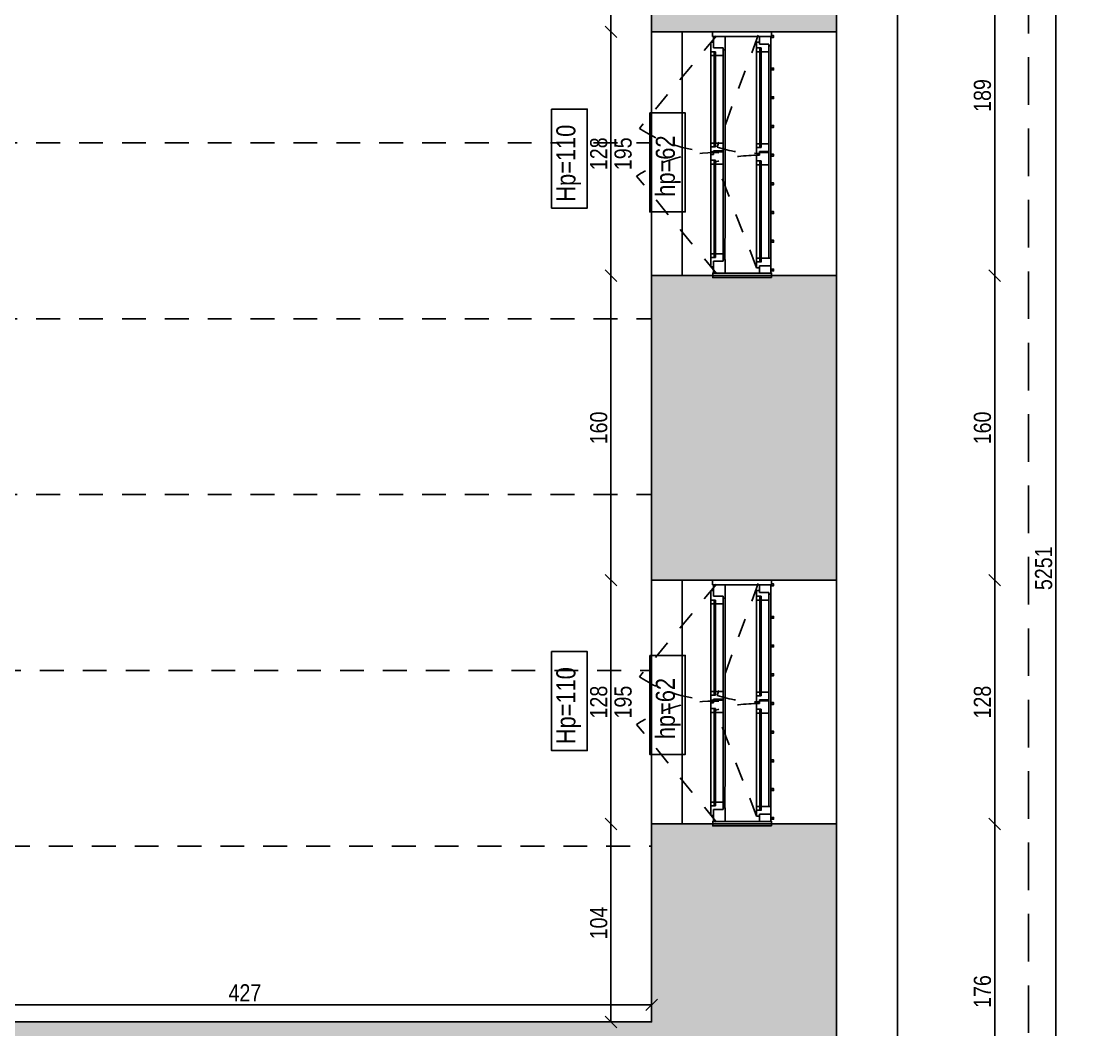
# Model space of a CAD drawing. Header units: metres. Extents: x 493 to 630, y -132 to -15.
# Drawn here: x 566.35 to 571.97, y -68.96 to -63.67 of the extents above; entities that cross this region are included whole.
import ezdxf

# ---------------------------------------------------------------- set-up
doc = ezdxf.new("R2010")
doc.units = ezdxf.units.M
doc.header["$MEASUREMENT"] = 0
doc.header["$PDMODE"] = 3
doc.linetypes.add('HIDDEN', pattern=[0.375, 0.25, -0.125])
doc.linetypes.add('HIDDEN2', pattern=[0.1875, 0.125, -0.0625])
for name, color, linetype in [('a_caramida', 2, 'Continuous'), ('a_cote_50', 9, 'Continuous'), ('a_grinzi', 253, 'HIDDEN'), ('a_pereti_hasuri', 253, 'Continuous'), ('a_punctat', 40, 'HIDDEN2'), ('a_scari_punctat', 40, 'HIDDEN2'), ('a_tamplarie_ferestre', 6, 'Continuous'), ('a_tamplarie_usi', 6, 'Continuous'), ('a_text', 7, 'Continuous'), ('a_vederi', 74, 'Continuous'), ('a_vederi subtiri', 124, 'Continuous'), ('sticla', 140, 'Continuous')]:
    doc.layers.add(name, color=color, linetype=linetype)
doc.layers.add('a_suprafete', color=7, linetype='Continuous', plot=False)
doc.styles.get("Standard").update_dxf_attribs({"font": 'ARIALN.TTF'})
doc.dimstyles.new('50 cote', dxfattribs={"dimtxt": 0.09, "dimasz": 0.06, "dimexe": 0, "dimexo": 0, "dimgap": 0.018, "dimtad": 1, "dimdec": 1, "dimlfac": 100, "dimrnd": 0.5, "dimdsep": 46, "dimtxsty": 'Standard', "dimblk": 'OBLIQUE', "dimcen": 0.00045, "dimclrd": 256, "dimclrt": 4, "dimadec": 1, "dimazin": 0, "dimtfac": 1, "dimtdec": 1, "dimtix": 1, "dimtofl": 0, "dimtmove": 0, "dimatfit": 3, "dimldrblk": 'OBLIQUE', "dimfxl": 0, "dimtolj": 1, "dimtzin": 0, "dimarcsym": 0})
pattern_1 = [(45, (-4876.954644, 8292.469365), (-0.04419417382, 0.04419417382), []), (45, (-4876.91045, 8292.469365), (-0.04419417382, 0.04419417382), [0.03125, -0.015625])]

# ---------------------------------------------------------------- blocks, each defined once
blk = doc.blocks.new('_Oblique')
at = {"color": 0, "linetype": 'ByBlock', "lineweight": -2}
blk.add_line((-0.5, -0.5), (0.5, 0.5), dxfattribs=at)
blk = doc.blocks.new('*D772')
at = {"layer": 'a_cote_50', "lineweight": -2, "ltscale": 0.3}
blk.add_line((565.3851, -68.8333), (569.6551, -68.8333), dxfattribs=at)
at = {"layer": 'Defpoints', "color": 0, "ltscale": 0.3}
for p in [(569.6551, -68.8333), (565.3851, -68.9233), (569.6551, -68.9233)]:
    blk.add_point(p, dxfattribs=at)
at = {"layer": 'a_cote_50', "lineweight": -2, "ltscale": 0.3, "xscale": 0.06, "yscale": 0.06, "zscale": 0.06, "rotation": 180}
blk.add_blockref('_Oblique', (565.3851, -68.8333), dxfattribs=at)
at = {"layer": 'a_cote_50', "lineweight": -2, "ltscale": 0.3, "xscale": 0.06, "yscale": 0.06, "zscale": 0.06}
blk.add_blockref('_Oblique', (569.6551, -68.8333), dxfattribs=at)
at = {"layer": 'a_cote_50', "color": 4, "ltscale": 0.3, "insert": (567.5201, -68.7701), "char_height": 0.09, "attachment_point": 5}
blk.add_mtext('\\A1;427', dxfattribs=at)
blk = doc.blocks.new('*D776')
at = {"layer": 'a_cote_50', "lineweight": -2, "ltscale": 0.3}
blk.add_line((569.4417, -63.3833), (569.4417, -63.7233), dxfattribs=at)
at = {"layer": 'Defpoints', "color": 0, "ltscale": 0.3}
for p in [(569.6551, -63.3833), (569.4417, -63.7233), (569.6551, -63.7233)]:
    blk.add_point(p, dxfattribs=at)
at = {"layer": 'a_cote_50', "lineweight": -2, "ltscale": 0.3, "xscale": 0.06, "yscale": 0.06, "zscale": 0.06}
for p, rotation in [((569.4417, -63.3833), 90), ((569.4417, -63.7233), 270)]:
    blk.add_blockref('_Oblique', p, dxfattribs=dict(at, rotation=rotation))
at = {"layer": 'a_cote_50', "color": 4, "ltscale": 0.3, "insert": (569.3778, -63.5533), "char_height": 0.09, "attachment_point": 5, "rotation": 90}
blk.add_mtext('\\A1;34', dxfattribs=at)
blk = doc.blocks.new('*D777')
at = {"layer": 'a_cote_50', "lineweight": -2, "ltscale": 0.3}
blk.add_line((569.4417, -63.7233), (569.4417, -65.0033), dxfattribs=at)
at = {"layer": 'Defpoints', "color": 0, "ltscale": 0.3}
for p in [(569.6551, -63.7233), (569.4417, -65.0033), (569.6551, -65.0033)]:
    blk.add_point(p, dxfattribs=at)
at = {"layer": 'a_cote_50', "lineweight": -2, "ltscale": 0.3, "xscale": 0.06, "yscale": 0.06, "zscale": 0.06}
for p, rotation in [((569.4417, -63.7233), 90), ((569.4417, -65.0033), 270)]:
    blk.add_blockref('_Oblique', p, dxfattribs=dict(at, rotation=rotation))
at = {"layer": 'a_cote_50', "color": 4, "ltscale": 0.3, "char_height": 0.09, "attachment_point": 5, "rotation": 90}
for s, insert in [('\\A1;128', (569.3778, -64.3633)), ('\\A1;195', (569.5057, -64.3633))]:
    blk.add_mtext(s, dxfattribs=dict(at, insert=insert))
blk = doc.blocks.new('*D778')
at = {"layer": 'a_cote_50', "lineweight": -2, "ltscale": 0.3}
blk.add_line((569.4417, -65.0033), (569.4417, -66.6033), dxfattribs=at)
at = {"layer": 'Defpoints', "color": 0, "ltscale": 0.3}
for p in [(569.6551, -65.0033), (569.4417, -66.6033), (569.6551, -66.6033)]:
    blk.add_point(p, dxfattribs=at)
at = {"layer": 'a_cote_50', "lineweight": -2, "ltscale": 0.3, "xscale": 0.06, "yscale": 0.06, "zscale": 0.06}
for p, rotation in [((569.4417, -65.0033), 90), ((569.4417, -66.6033), 270)]:
    blk.add_blockref('_Oblique', p, dxfattribs=dict(at, rotation=rotation))
at = {"layer": 'a_cote_50', "color": 4, "ltscale": 0.3, "insert": (569.3778, -65.8033), "char_height": 0.09, "attachment_point": 5, "rotation": 90}
blk.add_mtext('\\A1;160', dxfattribs=at)
blk = doc.blocks.new('*D779')
at = {"layer": 'a_cote_50', "lineweight": -2, "ltscale": 0.3}
blk.add_line((569.4417, -66.6033), (569.4417, -67.8833), dxfattribs=at)
at = {"layer": 'Defpoints', "color": 0, "ltscale": 0.3}
for p in [(569.6551, -66.6033), (569.4417, -67.8833), (569.6551, -67.8833)]:
    blk.add_point(p, dxfattribs=at)
at = {"layer": 'a_cote_50', "lineweight": -2, "ltscale": 0.3, "xscale": 0.06, "yscale": 0.06, "zscale": 0.06}
for p, rotation in [((569.4417, -66.6033), 90), ((569.4417, -67.8833), 270)]:
    blk.add_blockref('_Oblique', p, dxfattribs=dict(at, rotation=rotation))
at = {"layer": 'a_cote_50', "color": 4, "ltscale": 0.3, "char_height": 0.09, "attachment_point": 5, "rotation": 90}
for s, insert in [('\\A1;128', (569.3778, -67.2433)), ('\\A1;195', (569.5057, -67.2433))]:
    blk.add_mtext(s, dxfattribs=dict(at, insert=insert))
blk = doc.blocks.new('*D780')
at = {"layer": 'a_cote_50', "lineweight": -2, "ltscale": 0.3}
blk.add_line((569.4417, -67.8833), (569.4417, -68.9233), dxfattribs=at)
at = {"layer": 'Defpoints', "color": 0, "ltscale": 0.3}
for p in [(569.6551, -67.8833), (569.4417, -68.9233), (569.6551, -68.9233)]:
    blk.add_point(p, dxfattribs=at)
at = {"layer": 'a_cote_50', "lineweight": -2, "ltscale": 0.3, "xscale": 0.06, "yscale": 0.06, "zscale": 0.06}
for p, rotation in [((569.4417, -67.8833), 90), ((569.4417, -68.9233), 270)]:
    blk.add_blockref('_Oblique', p, dxfattribs=dict(at, rotation=rotation))
at = {"layer": 'a_cote_50', "color": 4, "ltscale": 0.3, "insert": (569.3778, -68.4033), "char_height": 0.09, "attachment_point": 5, "rotation": 90}
blk.add_mtext('\\A1;104', dxfattribs=at)
blk = doc.blocks.new('tampalrie subsol')
at = {"layer": 'a_punctat', "ltscale": 0.3}
for p, q in [((569.9951, -63.7447), (569.5907, -64.23)), ((570.2148, -63.7396), (569.9982, -64.3289)), ((570.2059, -64.9616), (569.991, -64.4057)), ((569.9951, -64.993), (569.5765, -64.4808)), ((569.9951, -66.6247), (569.5907, -67.11)), ((570.2148, -66.6196), (569.9982, -67.2089)), ((570.2059, -67.8416), (569.991, -67.2857)), ((569.9951, -67.873), (569.5765, -67.3608))]:
    blk.add_line(p, q, dxfattribs=at)
for centre, radius, start, end in [((569.9966, -63.6198), 0.7328, 236.3732, 270.6636), ((569.9901, -65.1121), 0.7547, 88.6926, 123.2324), ((570.2059, -65.0561), 0.685, 90.0324, 108.2795), ((570.2055, -63.6779), 0.6832, 252.3399, 270), ((569.9966, -66.4998), 0.7328, 236.3732, 270.6636), ((569.9901, -67.9921), 0.7547, 88.6926, 123.2324), ((570.2055, -66.5579), 0.6832, 252.3399, 270), ((570.2059, -67.9361), 0.685, 90.0324, 108.2795)]:
    blk.add_arc(centre, radius, start, end, dxfattribs=at)
at = {"layer": 'a_tamplarie_usi'}
for p, q in [((569.9805, -63.8071), (569.9805, -63.7471)), ((570.0405, -63.8171), (570.0405, -63.7471)), ((570.2205, -63.7871), (570.2205, -63.7471)), ((570.2801, -63.7971), (570.2801, -63.7471)), ((569.9655, -63.7771), (569.9655, -63.8471)), ((569.9805, -63.7771), (569.9655, -63.7771)), ((570.0305, -63.8071), (569.9805, -63.8071)), ((570.0305, -63.8071), (570.0305, -63.8471)), ((570.2055, -63.7771), (570.2055, -63.8271)), ((570.2205, -63.7771), (570.2055, -63.7771)), ((570.2305, -63.8071), (570.2055, -63.8071)), ((570.2705, -63.7871), (570.2205, -63.7871)), ((570.2235, -63.8071), (570.2235, -63.8271)), ((570.2305, -63.8071), (570.2305, -63.8271)), ((570.2705, -63.7871), (570.2705, -63.8271)), ((570.2805, -63.7971), (570.2705, -63.7971)), ((569.9905, -63.8271), (569.9655, -63.8271)), ((569.9835, -63.8471), (569.9655, -63.8471)), ((569.9835, -63.8271), (569.9835, -63.8471)), ((569.9905, -63.8271), (569.9905, -63.8471)), ((570.0305, -63.8471), (569.9905, -63.8471)), ((570.0405, -63.8171), (570.0305, -63.8171)), ((570.2235, -63.8271), (570.2055, -63.8271)), ((570.2705, -63.8271), (570.2305, -63.8271)), ((569.9655, -64.3575), (569.9655, -64.3075)), ((569.9835, -64.3075), (569.9655, -64.3075)), ((569.9835, -64.3275), (569.9835, -64.3075)), ((570.0305, -64.3075), (569.9905, -64.3075)), ((569.9905, -64.3275), (569.9905, -64.3075)), ((570.0305, -64.3475), (570.0305, -64.3075)), ((570.2055, -64.3611), (570.2055, -64.3111)), ((570.2235, -64.3111), (570.2055, -64.3111)), ((570.2235, -64.3311), (570.2235, -64.3111)), ((570.2705, -64.3111), (570.2305, -64.3111)), ((570.2305, -64.3311), (570.2305, -64.3111)), ((570.2705, -64.3511), (570.2705, -64.3111)), ((569.9905, -64.3275), (569.9655, -64.3275)), ((569.9805, -64.3575), (569.9655, -64.3575)), ((569.9655, -64.3675), (569.9655, -64.4175)), ((569.9805, -64.3675), (569.9655, -64.3675)), ((569.9805, -64.3625), (569.9805, -64.3475)), ((570.0305, -64.3475), (569.9805, -64.3475)), ((570.0305, -64.3525), (569.9805, -64.3525)), ((569.9805, -64.3625), (569.9805, -64.3675)), ((570.0305, -64.3525), (570.0305, -64.4175)), ((570.2305, -64.3311), (570.2055, -64.3311)), ((570.2205, -64.3611), (570.2055, -64.3611)), ((570.2055, -64.3711), (570.2055, -64.4211)), ((570.2205, -64.3711), (570.2055, -64.3711)), ((570.2205, -64.3661), (570.2205, -64.3511)), ((570.2705, -64.3511), (570.2205, -64.3511)), ((570.2705, -64.3561), (570.2205, -64.3561)), ((570.2205, -64.3661), (570.2205, -64.3711)), ((570.2705, -64.3561), (570.2705, -64.4211)), ((569.9905, -64.3975), (569.9655, -64.3975)), ((569.9835, -64.4175), (569.9655, -64.4175)), ((569.9835, -64.3975), (569.9835, -64.4175)), ((569.9905, -64.3975), (569.9905, -64.4175)), ((570.0305, -64.4175), (569.9905, -64.4175)), ((570.2305, -64.4011), (570.2055, -64.4011)), ((570.2235, -64.4211), (570.2055, -64.4211)), ((570.2235, -64.4011), (570.2235, -64.4211)), ((570.2305, -64.4011), (570.2305, -64.4211)), ((570.2705, -64.4211), (570.2305, -64.4211)), ((569.9655, -64.958), (569.9655, -64.888)), ((569.9831, -64.888), (569.9655, -64.888)), ((569.9901, -64.908), (569.9655, -64.908)), ((569.9805, -64.9897), (569.9805, -64.928)), ((570.0305, -64.928), (569.9805, -64.928)), ((569.9831, -64.908), (569.9831, -64.888)), ((570.0305, -64.888), (569.9901, -64.888)), ((569.9901, -64.908), (569.9901, -64.888)), ((570.0305, -64.928), (570.0305, -64.888)), ((570.0405, -64.918), (570.0305, -64.918)), ((570.0405, -64.9897), (570.0405, -64.918)), ((570.2059, -64.9616), (570.2059, -64.9116)), ((570.2239, -64.9116), (570.2059, -64.9116)), ((570.2309, -64.9316), (570.2059, -64.9316)), ((570.2235, -64.9316), (570.2235, -64.9116)), ((570.2801, -64.9116), (570.2305, -64.9116)), ((570.2305, -64.9316), (570.2305, -64.9116)), ((570.2801, -64.9516), (570.2801, -64.9116)), ((569.9805, -64.958), (569.9655, -64.958)), ((570.2209, -64.9616), (570.2059, -64.9616)), ((570.2209, -64.9897), (570.2209, -64.9516)), ((570.2801, -64.9516), (570.2209, -64.9516)), ((570.2801, -64.9897), (570.2801, -64.9516)), ((569.9655, -66.6571), (569.9655, -66.7271)), ((569.9805, -66.6571), (569.9655, -66.6571)), ((569.9805, -66.6871), (569.9805, -66.6271)), ((570.0405, -66.6971), (570.0405, -66.6271)), ((570.2055, -66.6571), (570.2055, -66.7071)), ((570.2205, -66.6571), (570.2055, -66.6571)), ((570.2205, -66.6671), (570.2205, -66.6271)), ((570.2705, -66.6671), (570.2205, -66.6671)), ((570.2705, -66.6671), (570.2705, -66.7071)), ((570.2805, -66.6771), (570.2705, -66.6771)), ((570.2801, -66.6771), (570.2801, -66.6271)), ((569.9905, -66.7071), (569.9655, -66.7071)), ((569.9835, -66.7271), (569.9655, -66.7271)), ((570.0305, -66.6871), (569.9805, -66.6871)), ((569.9835, -66.7071), (569.9835, -66.7271)), ((569.9905, -66.7071), (569.9905, -66.7271)), ((570.0305, -66.7271), (569.9905, -66.7271)), ((570.0305, -66.6871), (570.0305, -66.7271)), ((570.0405, -66.6971), (570.0305, -66.6971)), ((570.2305, -66.6871), (570.2055, -66.6871)), ((570.2235, -66.7071), (570.2055, -66.7071)), ((570.2235, -66.6871), (570.2235, -66.7071)), ((570.2305, -66.6871), (570.2305, -66.7071)), ((570.2705, -66.7071), (570.2305, -66.7071)), ((569.9655, -67.2375), (569.9655, -67.1875)), ((569.9835, -67.1875), (569.9655, -67.1875)), ((569.9835, -67.2075), (569.9835, -67.1875)), ((570.0305, -67.1875), (569.9905, -67.1875)), ((569.9905, -67.2075), (569.9905, -67.1875)), ((570.0305, -67.2275), (570.0305, -67.1875)), ((569.9905, -67.2075), (569.9655, -67.2075)), ((569.9805, -67.2375), (569.9655, -67.2375)), ((569.9805, -67.2425), (569.9805, -67.2275)), ((570.0305, -67.2275), (569.9805, -67.2275)), ((570.0305, -67.2325), (569.9805, -67.2325)), ((569.9805, -67.2425), (569.9805, -67.2475)), ((570.0305, -67.2325), (570.0305, -67.2975)), ((570.2055, -67.2411), (570.2055, -67.1911)), ((570.2235, -67.1911), (570.2055, -67.1911)), ((570.2305, -67.2111), (570.2055, -67.2111)), ((570.2205, -67.2411), (570.2055, -67.2411)), ((570.2205, -67.2461), (570.2205, -67.2311)), ((570.2705, -67.2311), (570.2205, -67.2311)), ((570.2705, -67.2361), (570.2205, -67.2361)), ((570.2235, -67.2111), (570.2235, -67.1911)), ((570.2705, -67.1911), (570.2305, -67.1911)), ((570.2305, -67.2111), (570.2305, -67.1911)), ((570.2705, -67.2311), (570.2705, -67.1911)), ((570.2705, -67.2361), (570.2705, -67.3011)), ((569.9655, -67.2475), (569.9655, -67.2975)), ((569.9805, -67.2475), (569.9655, -67.2475)), ((569.9905, -67.2775), (569.9655, -67.2775)), ((569.9835, -67.2975), (569.9655, -67.2975)), ((569.9835, -67.2775), (569.9835, -67.2975)), ((569.9905, -67.2775), (569.9905, -67.2975)), ((570.0305, -67.2975), (569.9905, -67.2975)), ((570.2055, -67.2511), (570.2055, -67.3011)), ((570.2205, -67.2511), (570.2055, -67.2511)), ((570.2305, -67.2811), (570.2055, -67.2811)), ((570.2205, -67.2461), (570.2205, -67.2511)), ((570.2235, -67.2811), (570.2235, -67.3011)), ((570.2305, -67.2811), (570.2305, -67.3011)), ((570.2235, -67.3011), (570.2055, -67.3011)), ((570.2705, -67.3011), (570.2305, -67.3011)), ((569.9655, -67.838), (569.9655, -67.768)), ((569.9831, -67.768), (569.9655, -67.768)), ((569.9901, -67.788), (569.9655, -67.788)), ((569.9831, -67.788), (569.9831, -67.768)), ((570.0305, -67.768), (569.9901, -67.768)), ((569.9901, -67.788), (569.9901, -67.768)), ((570.0305, -67.808), (570.0305, -67.768)), ((570.0405, -67.798), (570.0305, -67.798)), ((570.0405, -67.8697), (570.0405, -67.798)), ((570.2059, -67.8416), (570.2059, -67.7916)), ((570.2239, -67.7916), (570.2059, -67.7916)), ((570.2235, -67.8116), (570.2235, -67.7916)), ((570.2801, -67.7916), (570.2305, -67.7916)), ((570.2305, -67.8116), (570.2305, -67.7916)), ((570.2801, -67.8316), (570.2801, -67.7916)), ((569.9805, -67.838), (569.9655, -67.838)), ((569.9805, -67.8697), (569.9805, -67.808)), ((570.0305, -67.808), (569.9805, -67.808)), ((570.2309, -67.8116), (570.2059, -67.8116)), ((570.2209, -67.8416), (570.2059, -67.8416)), ((570.2209, -67.8697), (570.2209, -67.8316)), ((570.2801, -67.8316), (570.2209, -67.8316)), ((570.2801, -67.8697), (570.2801, -67.8316))]:
    blk.add_line(p, q, dxfattribs=at)
for points in [[(570.2851, -63.7471), (570.2851, -63.7233), (569.9751, -63.7233), (569.9751, -63.7471)], [(570.2851, -65.0135), (570.2851, -64.9897), (569.9755, -64.9897), (569.9755, -65.0135)], [(570.2851, -66.6271), (570.2851, -66.6033), (569.9751, -66.6033), (569.9751, -66.6271)], [(570.2851, -67.8935), (570.2851, -67.8697), (569.9755, -67.8697), (569.9755, -67.8935)]]:
    blk.add_lwpolyline(points, close=True, dxfattribs=at)
for points in [[(569.9755, -65.0116), (569.9755, -64.9897)], [(569.9755, -65.008), (569.9755, -65.008)], [(570.2791, -65.0011), (570.2791, -65.0011)], [(569.9755, -67.8916), (569.9755, -67.8697)], [(569.9755, -67.888), (569.9755, -67.888)], [(570.2791, -67.8811), (570.2791, -67.8811)]]:
    blk.add_lwpolyline(points, dxfattribs=at)
at = {"layer": 'a_vederi subtiri'}
for p, q in [((569.9655, -63.8396), (569.9655, -64.958)), ((570.2055, -63.8271), (570.2055, -64.3111)), ((570.2059, -64.4211), (570.2059, -64.9116)), ((569.9655, -66.7196), (569.9655, -67.838)), ((570.2055, -66.7071), (570.2055, -67.1911)), ((570.2059, -67.3011), (570.2059, -67.7916))]:
    blk.add_line(p, q, dxfattribs=at)
for points in [[(570.2801, -63.7971), (570.2801, -64.9116), (570.2801, -64.9116)], [(570.0305, -63.8471), (570.0305, -64.6964), (570.0301, -64.908)], [(570.0405, -63.8171), (570.0405, -64.6963), (570.0401, -64.918)], [(570.2705, -63.8232), (570.2705, -64.6985), (570.2705, -64.9116)], [(570.2801, -66.6771), (570.2801, -67.7916), (570.2801, -67.7916)], [(570.0305, -66.7271), (570.0305, -67.5764), (570.0301, -67.788)], [(570.0405, -66.6971), (570.0405, -67.5763), (570.0401, -67.798)], [(570.2705, -66.7032), (570.2705, -67.5785), (570.2705, -67.7916)]]:
    blk.add_lwpolyline(points, dxfattribs=at)
at = {"layer": 'sticla'}
for p, q in [((569.9835, -63.8471), (569.9835, -64.3275)), ((569.9905, -63.8471), (569.9905, -64.3275)), ((570.2235, -63.8271), (570.2235, -64.3311)), ((570.2305, -63.8271), (570.2305, -64.3311)), ((569.9835, -64.3975), (569.9835, -64.908)), ((569.9905, -64.3975), (569.9905, -64.888)), ((570.2235, -64.4011), (570.2235, -64.9116)), ((570.2305, -64.4011), (570.2305, -64.9116)), ((569.9835, -66.7271), (569.9835, -67.2075)), ((569.9905, -66.7271), (569.9905, -67.2075)), ((570.2235, -66.7071), (570.2235, -67.2111)), ((570.2305, -66.7071), (570.2305, -67.2111)), ((569.9835, -67.2775), (569.9835, -67.788)), ((569.9905, -67.2775), (569.9905, -67.768)), ((570.2235, -67.2811), (570.2235, -67.7916)), ((570.2305, -67.2811), (570.2305, -67.7916))]:
    blk.add_line(p, q, dxfattribs=at)
blk = doc.blocks.new('*D1044')
at = {"layer": 'a_cote_50', "lineweight": -2, "ltscale": 0.3}
blk.add_line((14.3886, -37.3909), (14.3886, -39.2831), dxfattribs=at)
at = {"layer": 'Defpoints', "color": 0, "ltscale": 0.3}
for p in [(13.7282, -37.3909), (13.5582, -39.2831), (14.3886, -39.2831)]:
    blk.add_point(p, dxfattribs=at)
at = {"layer": 'a_cote_50', "lineweight": -2, "ltscale": 0.3, "xscale": 0.06, "yscale": 0.06, "zscale": 0.06}
for p, rotation in [((14.3886, -37.3909), 90), ((14.3886, -39.2831), 270)]:
    blk.add_blockref('_Oblique', p, dxfattribs=dict(at, rotation=rotation))
at = {"layer": 'a_cote_50', "color": 4, "ltscale": 0.3, "insert": (14.3246, -38.337), "char_height": 0.09, "attachment_point": 5, "rotation": 90}
blk.add_mtext('\\A1;189', dxfattribs=at)
blk = doc.blocks.new('*D1045')
at = {"layer": 'a_cote_50', "lineweight": -2, "ltscale": 0.3}
blk.add_line((14.3886, -39.2831), (14.3886, -40.8831), dxfattribs=at)
at = {"layer": 'Defpoints', "color": 0, "ltscale": 0.3}
for p in [(13.5582, -39.2831), (13.5582, -40.8831), (14.3886, -40.8831)]:
    blk.add_point(p, dxfattribs=at)
at = {"layer": 'a_cote_50', "lineweight": -2, "ltscale": 0.3, "xscale": 0.06, "yscale": 0.06, "zscale": 0.06}
for p, rotation in [((14.3886, -39.2831), 90), ((14.3886, -40.8831), 270)]:
    blk.add_blockref('_Oblique', p, dxfattribs=dict(at, rotation=rotation))
at = {"layer": 'a_cote_50', "color": 4, "ltscale": 0.3, "insert": (14.3246, -40.0831), "char_height": 0.09, "attachment_point": 5, "rotation": 90}
blk.add_mtext('\\A1;160', dxfattribs=at)
blk = doc.blocks.new('*D1046')
at = {"layer": 'a_cote_50', "lineweight": -2, "ltscale": 0.3}
blk.add_line((14.3886, -40.8831), (14.3886, -42.1631), dxfattribs=at)
at = {"layer": 'Defpoints', "color": 0, "ltscale": 0.3}
for p in [(13.5582, -40.8831), (13.5582, -42.1631), (14.3886, -42.1631)]:
    blk.add_point(p, dxfattribs=at)
at = {"layer": 'a_cote_50', "lineweight": -2, "ltscale": 0.3, "xscale": 0.06, "yscale": 0.06, "zscale": 0.06}
for p, rotation in [((14.3886, -40.8831), 90), ((14.3886, -42.1631), 270)]:
    blk.add_blockref('_Oblique', p, dxfattribs=dict(at, rotation=rotation))
at = {"layer": 'a_cote_50', "color": 4, "ltscale": 0.3, "insert": (14.3246, -41.5231), "char_height": 0.09, "attachment_point": 5, "rotation": 90}
blk.add_mtext('\\A1;128', dxfattribs=at)
blk = doc.blocks.new('*D1047')
at = {"layer": 'a_cote_50', "lineweight": -2, "ltscale": 0.3}
blk.add_line((14.3886, -42.1631), (14.3886, -43.9231), dxfattribs=at)
at = {"layer": 'Defpoints', "color": 0, "ltscale": 0.3}
for p in [(13.5582, -42.1631), (13.5582, -43.9231), (14.3886, -43.9231)]:
    blk.add_point(p, dxfattribs=at)
at = {"layer": 'a_cote_50', "lineweight": -2, "ltscale": 0.3, "xscale": 0.06, "yscale": 0.06, "zscale": 0.06}
for p, rotation in [((14.3886, -42.1631), 90), ((14.3886, -43.9231), 270)]:
    blk.add_blockref('_Oblique', p, dxfattribs=dict(at, rotation=rotation))
at = {"layer": 'a_cote_50', "color": 4, "ltscale": 0.3, "insert": (14.3246, -43.0431), "char_height": 0.09, "attachment_point": 5, "rotation": 90}
blk.add_mtext('\\A1;176', dxfattribs=at)
blk = doc.blocks.new('*D1063')
at = {"layer": 'a_cote_50', "lineweight": -2, "ltscale": 0.3}
blk.add_line((14.7097, -67.0744), (14.7097, -14.5658), dxfattribs=at)
at = {"layer": 'Defpoints', "color": 0, "ltscale": 0.3}
for p in [(11.6782, -14.5658), (14.7097, -14.5658), (11.6782, -67.0744)]:
    blk.add_point(p, dxfattribs=at)
at = {"layer": 'a_cote_50', "lineweight": -2, "ltscale": 0.3, "xscale": 0.06, "yscale": 0.06, "zscale": 0.06}
for p, rotation in [((14.7097, -14.5658), 90), ((14.7097, -67.0744), 270)]:
    blk.add_blockref('_Oblique', p, dxfattribs=dict(at, rotation=rotation))
at = {"layer": 'a_cote_50', "color": 4, "ltscale": 0.3, "insert": (14.6458, -40.8201), "char_height": 0.09, "attachment_point": 5, "rotation": 90}
blk.add_mtext('\\A1;5251', dxfattribs=at)
blk = doc.blocks.new('COTE EXY')
at = {"layer": 'a_cote_50', "ltscale": 0.3}
dim = blk.add_linear_dim(base=(14.7097, -14.5658), p1=(11.6782, -67.0744), p2=(11.6782, -14.5658), angle=90, dimstyle='50 cote', dxfattribs=at)
dim.commit()
dim.dimension.update_dxf_attribs({"geometry": '*D1063', "text_midpoint": (14.6458, -40.8201)})
for base, p1, p2, picture, middle in [((14.3886, -39.2831), (13.7282, -37.3909), (13.5582, -39.2831), '*D1044', (14.3246, -38.337)), ((14.3886, -40.8831), (13.5582, -39.2831), (13.5582, -40.8831), '*D1045', (14.3246, -40.0831)), ((14.3886, -42.1631), (13.5582, -40.8831), (13.5582, -42.1631), '*D1046', (14.3246, -41.5231)), ((14.3886, -43.9231), (13.5582, -42.1631), (13.5582, -43.9231), '*D1047', (14.3246, -43.0431))]:
    dim = blk.add_linear_dim(base=base, p1=p1, p2=p2, angle=90, dimstyle='50 cote', override={"dimtmove": 1}, dxfattribs=at)
    dim.commit()
    dim.dimension.update_dxf_attribs({"geometry": picture, "text_midpoint": middle})

msp = doc.modelspace()

# ---------------------------------------------------------------- hatches: boundary and pattern name
at = {"layer": 'a_pereti_hasuri', "ltscale": 0.3}
h = msp.add_hatch(dxfattribs=at)
h.set_pattern_fill('ANSI33', color=256, scale=0.25, style=0)
h.set_pattern_definition(pattern_1)
h.paths.add_polyline_path([(570.6253, -69.6433), (569.7451, -69.6433), (569.7451, -69.0233), (565.3851, -69.0233), (565.3851, -68.9233), (569.6551, -68.9233), (569.6551, -67.8833), (570.6253, -67.8833)])
h.paths.add_polyline_path([(570.6253, -70.9433), (569.7451, -70.9433), (569.7451, -72.5333), (570.6253, -72.5333)])
h.paths.add_polyline_path([(570.6253, -65.0033), (569.6551, -65.0033), (569.6551, -66.6033), (570.6253, -66.6033)], flags=17)
h.paths.add_polyline_path([(570.6253, -63.7233), (570.6253, -63.1111), (570.7953, -63.1111), (570.7953, -62.4711), (570.6253, -62.4711), (570.6253, -62.2811), (570.2953, -62.2811), (570.2953, -60.0711), (570.6253, -60.0711), (570.6253, -59.8811), (570.7953, -59.8811), (570.7953, -59.2511), (570.6253, -59.2511), (570.6253, -58.8461), (569.8301, -58.8461), (569.8301, -59.1861), (565.0842, -59.1861), (565.0842, -59.5361), (564.0842, -59.5361), (564.0842, -59.1861), (563.8842, -59.1861), (563.8842, -55.9761), (563.0542, -55.9761), (563.0542, -55.8361), (562.8951, -55.8361), (562.8951, -57.2161), (563.3451, -57.2161), (563.3451, -58.1561), (562.8951, -58.1561), (562.8951, -60.5061), (562.6651, -60.5061), (562.6651, -60.5761), (562.8851, -60.5761), (562.8851, -60.6161), (562.9751, -60.6161), (562.9751, -60.4161), (563.7951, -60.4161), (563.7951, -59.7161), (565.6801, -59.7161), (565.7301, -59.7161), (568.4101, -59.7161), (568.4601, -59.7161), (569.8301, -59.7161), (569.8301, -62.6461), (568.4601, -62.6461), (568.4101, -62.6461), (565.7301, -62.6461), (565.6801, -62.6461), (563.7901, -62.6461), (563.7901, -61.9461), (562.9751, -61.9461), (562.9751, -61.8961), (562.8851, -61.8961), (562.8851, -63.3461), (562.5851, -63.3461), (562.5851, -63.7033), (562.6451, -63.7033), (562.9151, -63.7033), (562.9151, -66.7033), (563.7251, -66.7033), (563.7251, -63.3833), (563.8751, -63.3833), (563.8751, -62.9133), (564.9851, -62.9133), (564.9851, -63.3833), (569.6551, -63.3833), (569.6551, -63.7233), (569.8151, -63.7233)])
h = msp.add_hatch(dxfattribs=at)
h.set_pattern_fill('ANSI33', color=256, scale=0.25, style=0)
h.set_pattern_definition(pattern_1)
edge = h.paths.add_edge_path()
edge.add_line((553.5851, -64.0309), (553.5851, -64.8596))
edge.add_line((553.5851, -64.8596), (554.0851, -64.8596))
edge.add_line((554.0851, -64.8596), (554.0851, -64.4396))
edge.add_line((554.0851, -64.4396), (558.4151, -64.4396))
edge.add_line((558.4151, -64.4396), (558.4151, -65.8896))
edge.add_line((558.4151, -65.8896), (560.1551, -65.8896))
edge.add_line((560.1551, -65.8896), (560.1551, -71.7996))
edge.add_line((560.1551, -71.7996), (557.2551, -71.7996))
edge.add_line((557.2551, -71.7996), (557.2551, -72.5796))
edge.add_line((557.2551, -72.5796), (556.7551, -72.5796))
edge.add_line((556.7551, -72.5796), (556.7551, -73.0496))
edge.add_line((556.7551, -73.0496), (557.3251, -73.0496))
edge.add_line((557.3251, -73.0496), (557.3251, -73.2496))
edge.add_line((557.3251, -73.2496), (557.8251, -73.2496))
edge.add_line((557.8251, -73.2496), (557.8251, -74.3996))
edge.add_line((557.8251, -74.3996), (557.3251, -74.3996))
edge.add_line((557.3251, -74.3996), (557.3251, -78.5696))
edge.add_line((557.3251, -78.5696), (556.5351, -78.5696))
edge.add_line((556.5351, -78.5696), (556.5351, -79.5396))
edge.add_line((556.5351, -79.5396), (556.3651, -79.5396))
edge.add_line((556.3651, -79.5396), (556.3651, -79.9896))
edge.add_line((556.3651, -79.9896), (554.8351, -79.9896))
edge.add_line((554.8351, -79.9896), (554.8351, -79.5396))
edge.add_line((554.8351, -79.5396), (554.1851, -79.5396))
edge.add_line((554.1851, -79.5396), (554.1851, -78.8996))
edge.add_line((554.1851, -78.8996), (553.7851, -78.8996))
edge.add_line((553.7851, -78.8996), (553.7851, -79.3896))
edge.add_line((553.7851, -79.3896), (553.7853, -80.4846))
edge.add_line((553.7853, -80.4846), (554.2605, -80.4846))
edge.add_line((554.2605, -80.4846), (554.2605, -80.1046))
edge.add_line((554.2605, -80.1046), (560.5705, -80.1046))
edge.add_line((560.5705, -80.1046), (560.5705, -80.0946))
edge.add_line((560.5705, -80.0946), (560.6605, -80.0946))
edge.add_line((560.6605, -80.0946), (560.9305, -79.8546))
edge.add_line((560.9305, -79.8546), (560.9305, -75.4046))
edge.add_line((560.9305, -75.4046), (561.3189, -75.4046))
edge.add_line((561.3189, -75.4046), (561.3205, -74.5846))
edge.add_line((561.3205, -74.5846), (560.8355, -74.5846))
edge.add_line((560.8355, -74.5846), (560.8355, -73.9843))
edge.add_line((560.8355, -73.9843), (560.5922, -73.9843))
edge.add_line((560.5922, -73.9843), (560.5922, -74.0643))
edge.add_line((560.5922, -74.0643), (560.1022, -74.0643))
edge.add_line((560.1022, -74.0643), (560.1022, -74.5943))
edge.add_line((560.1022, -74.5943), (559.7172, -74.5943))
edge.add_line((559.7172, -74.5943), (559.7172, -74.7343))
edge.add_line((559.7172, -74.7343), (559.9022, -74.7343))
edge.add_line((559.9022, -74.7343), (559.9022, -75.3843))
edge.add_line((559.9022, -75.3843), (560.3822, -75.3843))
edge.add_line((560.3822, -75.3843), (560.3822, -79.8543))
edge.add_line((560.3822, -79.8543), (557.9322, -79.8543))
edge.add_line((557.9322, -79.8543), (557.9322, -75.3843))
edge.add_line((557.9322, -75.3843), (558.6822, -75.3843))
edge.add_line((558.6822, -75.3843), (558.6822, -74.7343))
edge.add_line((558.6822, -74.7343), (558.8772, -74.7343))
edge.add_line((558.8772, -74.7343), (558.8772, -74.5943))
edge.add_line((558.8772, -74.5943), (557.8972, -74.5943))
edge.add_line((557.8972, -74.5943), (557.8972, -72.4143))
edge.add_line((557.8972, -72.4143), (558.4263, -72.4143))
edge.add_line((558.4263, -72.4143), (558.4263, -72.2143))
edge.add_line((558.4263, -72.2143), (559.6263, -72.2143))
edge.add_line((559.6263, -72.2143), (559.6262, -72.4157))
edge.add_line((559.6262, -72.4157), (559.9886, -72.4143))
edge.add_line((559.9886, -72.4143), (560.1072, -72.7643))
edge.add_line((560.1072, -72.7643), (560.1072, -72.9543))
edge.add_line((560.1072, -72.9543), (560.5922, -72.9543))
edge.add_line((560.5922, -72.9543), (560.5922, -73.0343))
edge.add_line((560.5922, -73.0343), (560.8355, -73.0343))
edge.add_line((560.8355, -73.0343), (560.8355, -72.7243))
edge.add_line((560.8355, -72.7243), (562.8755, -72.7243))
edge.add_line((562.8755, -72.7243), (562.8755, -74.6143))
edge.add_line((562.8755, -74.6143), (562.4205, -74.6143))
edge.add_line((562.4205, -74.6143), (562.4205, -75.4343))
edge.add_line((562.4205, -75.4343), (562.9905, -75.4343))
edge.add_line((562.9905, -75.4343), (562.9905, -77.9346))
edge.add_line((562.9905, -77.9346), (563.3205, -77.9346))
edge.add_line((563.3205, -77.9346), (563.3205, -75.4543))
edge.add_line((563.3205, -75.4543), (564.3507, -75.4543))
edge.add_line((564.3507, -75.4543), (564.3507, -74.9543))
edge.add_arc((564.8611, -76.0494), 1.2082, 63.4858, 114.9902, ccw=False)
edge.add_line((565.4005, -74.9682), (565.4005, -75.4543))
edge.add_line((565.4005, -75.4543), (570.1405, -75.4543))
edge.add_line((570.1405, -75.4543), (570.1405, -77.0396))
edge.add_line((570.1405, -77.0396), (570.8655, -77.0396))
edge.add_line((570.8655, -77.0396), (570.8655, -74.7411))
edge.add_line((570.8655, -74.7411), (570.6253, -74.7411))
edge.add_line((570.6253, -74.7411), (570.6253, -73.8333))
edge.add_line((570.6253, -73.8333), (569.7451, -73.8333))
edge.add_line((569.7451, -73.8333), (569.7451, -74.5033))
edge.add_line((569.7451, -74.5033), (563.8051, -74.5033))
edge.add_line((563.8051, -74.5033), (563.8051, -70.1633))
edge.add_line((563.8051, -70.1633), (562.9151, -70.1633))
edge.add_line((562.9151, -70.1633), (562.9151, -70.1933))
edge.add_line((562.9151, -70.1933), (562.9151, -72.3733))
edge.add_line((562.9151, -72.3733), (560.8151, -72.3733))
edge.add_line((560.8151, -72.3733), (560.8151, -70.2533))
edge.add_line((560.8151, -70.2533), (560.8151, -63.7033))
edge.add_line((560.8151, -63.7033), (561.1751, -63.7033))
edge.add_line((561.1751, -63.7033), (561.1751, -63.3461))
edge.add_line((561.1751, -63.3461), (560.7751, -63.3461))
edge.add_line((560.7751, -63.3461), (560.7751, -63.0761))
edge.add_line((560.7751, -63.0761), (560.1051, -63.0761))
edge.add_line((560.1051, -63.0761), (560.1051, -63.5161))
edge.add_line((560.1051, -63.5161), (552.9251, -63.5161))
edge.add_line((552.9251, -63.5161), (552.9251, -62.9761))
edge.add_line((552.9251, -62.9761), (552.4201, -62.9761))
edge.add_line((552.4201, -62.9761), (552.4276, -64.0296))
edge.add_line((552.4276, -64.0296), (553.5851, -64.0296))

# ---------------------------------------------------------------- linework, layer by layer
at = {"layer": 'a_caramida', "ltscale": 0.3}
msp.add_lwpolyline([(569.6551, -63.3833), (569.6551, -63.7233), (569.8151, -63.7233), (570.6253, -63.7233), (570.6253, -63.1111)], dxfattribs=at)
for points in [[(570.6253, -65.0033), (569.6551, -65.0033), (569.6551, -66.6033), (570.6253, -66.6033)], [(570.6253, -69.6433), (569.7451, -69.6433), (569.7451, -69.0233), (565.3851, -69.0233), (565.3851, -68.9233), (569.6551, -68.9233), (569.6551, -67.8833), (570.6253, -67.8833)]]:
    msp.add_lwpolyline(points, close=True, dxfattribs=at)
at = {"layer": 'a_cote_50', "ltscale": 0.3}
for points in [[(568.7453, -89.1211), (570.9453, -89.1211), (570.9453, -40.2745), (567.4818, -40.5631), (568.5645, -28.8028), (539.9527, -21.8688), (539.835, -22.3547), (536.1514, -21.462), (536.2469, -30.2915), (538.1811, -30.7603), (536.881, -36.125), (548.6367, -38.9739), (557.2625, -41.0914), (557.2618, -51.3164), (560.1356, -51.3166), (560.1356, -58.222), (560.1356, -71.7996), (557.2551, -71.7996), (557.3251, -78.5696), (553.7851, -78.5696), (553.7851, -89.1211), (570.9453, -89.1211)], [(570.6253, -47.6311), (570.6253, -59.2511), (570.7953, -59.2511), (570.7953, -59.8811), (570.6253, -59.8811), (570.6253, -60.0711), (570.2953, -60.0711), (570.2953, -62.2811), (570.6253, -62.2811), (570.6253, -62.4711), (570.7953, -62.4711), (570.7953, -63.1111), (570.6253, -63.1111), (570.6253, -74.7411), (570.8655, -74.7411), (570.8664, -81.6911), (570.9453, -81.6911), (570.9453, -89.1211), (568.7453, -89.1211), (568.7453, -92.7946), (506.1203, -92.7946)]]:
    msp.add_lwpolyline(points, dxfattribs=at)
for points in [[(570.2851, -63.7424), (570.2851, -63.7524), (570.2951, -63.7524), (570.2951, -63.7424)], [(570.2851, -63.9129), (570.2851, -63.9229), (570.2951, -63.9229), (570.2951, -63.9129)], [(570.2851, -64.0638), (570.2851, -64.0738), (570.2951, -64.0738), (570.2951, -64.0638)], [(570.2851, -64.2146), (570.2851, -64.2246), (570.2951, -64.2246), (570.2951, -64.2146)], [(570.2851, -64.3654), (570.2851, -64.3754), (570.2951, -64.3754), (570.2951, -64.3654)], [(570.2851, -64.5163), (570.2851, -64.5263), (570.2951, -64.5263), (570.2951, -64.5163)], [(570.2851, -64.6671), (570.2851, -64.6771), (570.2951, -64.6771), (570.2951, -64.6671)], [(570.2851, -64.8179), (570.2851, -64.8279), (570.2951, -64.8279), (570.2951, -64.8179)], [(570.2851, -64.9688), (570.2851, -64.9788), (570.2951, -64.9788), (570.2951, -64.9688)], [(570.2851, -66.6224), (570.2851, -66.6324), (570.2951, -66.6324), (570.2951, -66.6224)], [(570.2851, -66.7929), (570.2851, -66.8029), (570.2951, -66.8029), (570.2951, -66.7929)], [(570.2851, -66.9438), (570.2851, -66.9538), (570.2951, -66.9538), (570.2951, -66.9438)], [(570.2851, -67.0946), (570.2851, -67.1046), (570.2951, -67.1046), (570.2951, -67.0946)], [(570.2851, -67.2454), (570.2851, -67.2554), (570.2951, -67.2554), (570.2951, -67.2454)], [(570.2851, -67.3963), (570.2851, -67.4063), (570.2951, -67.4063), (570.2951, -67.3963)], [(570.2851, -67.5471), (570.2851, -67.5571), (570.2951, -67.5571), (570.2951, -67.5471)], [(570.2851, -67.6979), (570.2851, -67.7079), (570.2951, -67.7079), (570.2951, -67.6979)], [(570.2851, -67.8488), (570.2851, -67.8588), (570.2951, -67.8588), (570.2951, -67.8488)]]:
    msp.add_lwpolyline(points, close=True, dxfattribs=at)
at = {"layer": 'a_grinzi', "ltscale": 0.5}
for points in [[(563.7251, -64.3066), (569.6551, -64.3066)], [(563.7251, -65.23), (569.6551, -65.23)], [(563.7251, -66.1533), (569.6551, -66.1533)], [(563.7444, -67.0766), (569.6551, -67.0766)], [(563.7919, -68), (569.6551, -68)]]:
    msp.add_lwpolyline(points, dxfattribs=at)
at = {"layer": 'a_scari_punctat', "ltscale": 2}
msp.add_lwpolyline([(571.9632, -39.2176), (571.9695, -48.4811), (571.6331, -48.4811), (571.6331, -89.7166), (569.5132, -89.7166), (569.5132, -93.3901), (505.4682, -93.3901)], dxfattribs=at)
at = {"layer": 'a_suprafete', "ltscale": 0.3}
msp.add_lwpolyline([(563.8451, -68.9233), (563.8451, -68.6133), (563.8096, -68.3433), (562.9651, -68.3433), (562.9651, -66.7033), (563.7251, -66.7033), (563.7251, -63.3833), (563.8751, -63.3833), (563.8751, -62.9133), (564.9851, -62.9133), (564.9851, -63.3833), (569.6551, -63.3833), (569.6551, -68.9233), (565.3851, -68.9233), (565.3851, -68.9233)], close=True, dxfattribs=at)
at = {"layer": 'a_text'}
for points in [[(569.1301, -64.1283), (569.1301, -64.6484), (569.3168, -64.6484), (569.3168, -64.1283)], [(569.6452, -64.1488), (569.6452, -64.6689), (569.8319, -64.6689), (569.8319, -64.1488)], [(569.1301, -66.9777), (569.1301, -67.4978), (569.3168, -67.4978), (569.3168, -66.9777)], [(569.6452, -66.9982), (569.6452, -67.5183), (569.8319, -67.5183), (569.8319, -66.9982)]]:
    msp.add_lwpolyline(points, close=True, dxfattribs=at)
at = {"layer": 'a_vederi', "ltscale": 0.3}
for p, q in [((569.6551, -63.7233), (569.6551, -65.0033)), ((569.8151, -63.7233), (569.8151, -65.0033)), ((569.6551, -66.6033), (569.6551, -67.8833)), ((569.8151, -66.6033), (569.8151, -67.8833))]:
    msp.add_line(p, q, dxfattribs=at)

# ---------------------------------------------------------------- block references
at = {"layer": 'a_cote_50'}
msp.add_blockref('COTE EXY', (557.0671, -25.7202), dxfattribs=at)
at = {"layer": 'a_tamplarie_ferestre'}
msp.add_blockref('tampalrie subsol', (0, 0), dxfattribs=at)

# ---------------------------------------------------------------- texts
at = {"layer": 'a_text', "char_height": 0.1, "width": 1.87247, "rotation": 90}
for s, insert, attachment_point in [('\\A1;Hp=110', (569.2851, -64.2106), 9), ('hp=62', (569.8071, -64.5887), 7), ('\\A1;Hp=110', (569.2851, -67.0599), 9), ('hp=62', (569.8071, -67.4381), 7)]:
    msp.add_mtext(s, dxfattribs=dict(at, insert=insert, attachment_point=attachment_point))

# ---------------------------------------------------------------- dimensions: what is measured, and where the dimension line sits
at = {"layer": 'a_cote_50', "ltscale": 0.3}
dim = msp.add_linear_dim(base=(569.4417, -63.7233), p1=(569.6551, -63.3833), p2=(569.6551, -63.7233), angle=90, dimstyle='50 cote', dxfattribs=at)
dim.commit()
dim.dimension.update_dxf_attribs({"geometry": '*D776', "text_midpoint": (569.3778, -63.5533)})
for base, p1, p2, picture, middle in [((569.4417, -65.0033), (569.6551, -63.7233), (569.6551, -65.0033), '*D777', (569.4417, -64.3633)), ((569.4417, -67.8833), (569.6551, -66.6033), (569.6551, -67.8833), '*D779', (569.4417, -67.2433))]:
    dim = msp.add_linear_dim(base=base, p1=p1, p2=p2, angle=90, text='<>\\X195', dimstyle='50 cote', override={"dimtmove": 1}, dxfattribs=at)
    dim.commit()
    dim.dimension.update_dxf_attribs({"geometry": picture, "text_midpoint": middle})
for base, p1, p2, picture, middle in [((569.4417, -66.6033), (569.6551, -65.0033), (569.6551, -66.6033), '*D778', (569.3778, -65.8033)), ((569.4417, -68.9233), (569.6551, -67.8833), (569.6551, -68.9233), '*D780', (569.3778, -68.4033))]:
    dim = msp.add_linear_dim(base=base, p1=p1, p2=p2, angle=90, dimstyle='50 cote', override={"dimtmove": 1}, dxfattribs=at)
    dim.commit()
    dim.dimension.update_dxf_attribs({"geometry": picture, "text_midpoint": middle})
dim = msp.add_linear_dim(base=(569.6551, -68.8333), p1=(565.3851, -68.9233), p2=(569.6551, -68.9233), dimstyle='50 cote', override={"dimtmove": 1}, dxfattribs=at)
dim.commit()
dim.dimension.update_dxf_attribs({"geometry": '*D772', "text_midpoint": (567.5201, -68.7701)})

doc.saveas('drawing.dxf')
